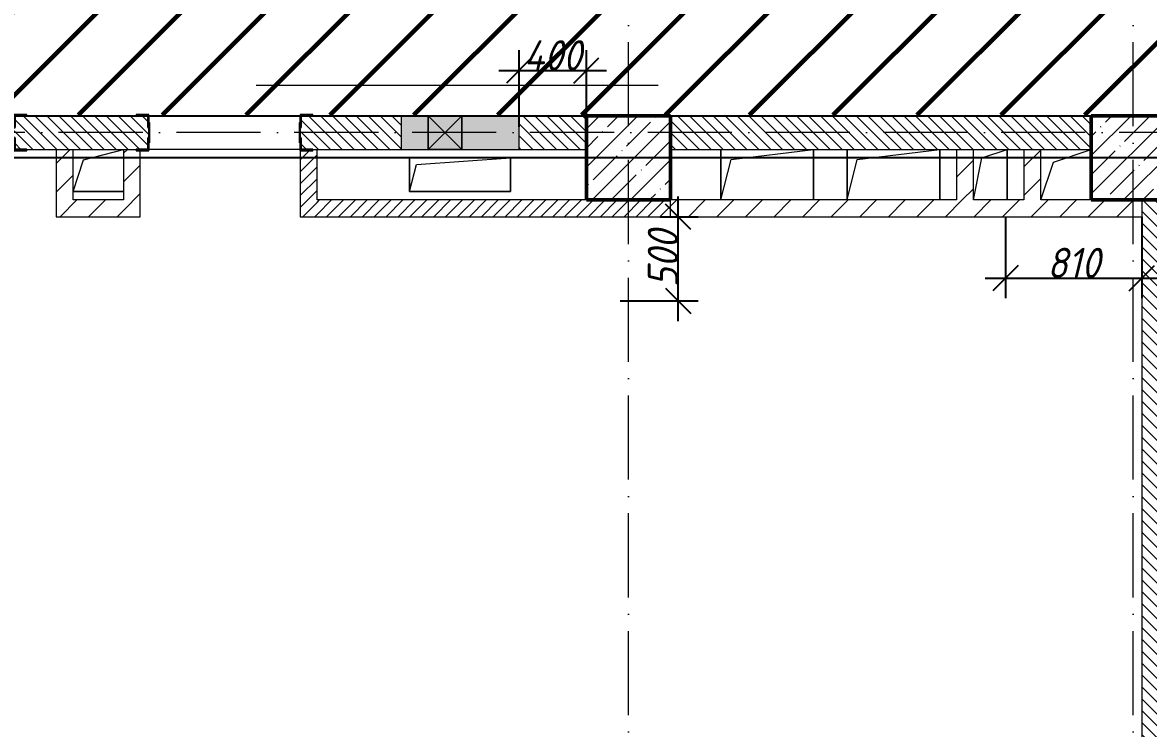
# Model space of a CAD drawing. Header units: millimetres. Extents: x -606178 to 312196, y -19338 to 632709.
# Drawn here: x -84715 to -78025, y 454233 to 458430 of the extents above; entities that cross this region are included whole.
import ezdxf

# ---------------------------------------------------------------- set-up
doc = ezdxf.new("R2010")
doc.units = ezdxf.units.MM
doc.linetypes.add('200_ШТРИХ_ш1п0_6_', pattern=[160, 100, -60])
doc.linetypes.add('50_200_ШТРИХ_1Т_ш5_п1_п1_', pattern=[700, 500, -100, 0, -100])
for name, color, linetype, lineweight in [('6.4.1) Окр пт с инж. ПТ2.16', 3, 'Continuous', 60), ('A-____-____-DIMS', 7, 'Continuous', 9), ('A-DETL-GENF-OTLN', 7, 'Continuous', 9), ('A-FLOR-____-OTLN', 7, 'Continuous', 9), ('A-GENM-____-MCUT', 7, 'Continuous', 25), ('A-GENM-____-OTLN', 7, 'Continuous', 9), ('A-GENM-____-OTLN-1', 7, 'Continuous', 25), ('A-GLAZ-____-OTLN', 7, 'Continuous', 9), ('A-WALL-____-MCUT-3', 7, 'Continuous', 9), ('A-WALL-____-PATT-1', 7, 'Continuous', 9), ('A-WALL-FNSH-MCUT-1', 7, 'Continuous', 9), ('I-WALL-____-OTLN', 7, 'Continuous', 9), ('S-COLS-____-MCUT', 7, 'Continuous', 50), ('S-COLS-____-OTLN', 7, 'Continuous', 9), ('S-GRID-____-OTLN-1', 7, '50_200_ШТРИХ_1Т_ш5_п1_п1_', 9)]:
    doc.layers.add(name, color=color, linetype=linetype, lineweight=lineweight)
doc.layers.add('A-DETL-GENF-OTLN-4', color=9, linetype='200_ШТРИХ_ш1п0_6_', lineweight=9, true_color=0x808080)
doc.layers.add('A-DETL-GENF-OTLN-5', color=7, linetype='Continuous', lineweight=5, true_color=0xc0c0c0)
doc.styles.add('ISOCPEUR_I_10', font='isocpeui.ttf', dxfattribs={"width": 0.9, "height": 180})
doc.dimstyles.new('ISO-1_8_0_9К_СРЕДНИЙ_Кладочные_3', dxfattribs={"dimscale": 304.8, "dimtxt": 179.276612, "dimasz": 0.492126, "dimexe": 0.393701, "dimexo": 0, "dimgap": 0, "dimtad": 1, "dimdec": 3, "dimrnd": 0.001, "dimdsep": 46, "dimtxsty": 'ISOCPEUR_I_10', "dimblk1": 'OBLIQUE', "dimblk2": 'OBLIQUE', "dimsah": 1, "dimcen": 0.09, "dimdle": 0.393701, "dimazin": 0, "dimtfac": 1, "dimtdec": 4, "dimtix": 1, "dimtmove": 0, "dimatfit": 3, "dimfxl": 1, "dimtvp": 1, "dimtolj": 1, "dimtzin": 0, "dimarcsym": 2})
pattern_1 = [(135, (-140714.89, 451794.26), (-35.35534, -35.35534), [])]
pattern_2 = [(45, (-140714.89, 451794.26), (-84.85281, 84.85281), [])]
pattern_3 = [(45, (-140714.89, 451794.26), (-35.35534, 35.35534), [])]

# ---------------------------------------------------------------- blocks, each defined once
blk = doc.blocks.new('BSC_Колонна _Прямоугольная - 500х500-V59-АР1_План отверстий 3 этажа в осях 1-64_А-ГГ')
at = {"layer": 'S-COLS-____-OTLN'}
h = blk.add_hatch(dxfattribs=at)
h.set_pattern_fill('FP_96', color=256, style=0, pattern_type=2)
h.set_pattern_definition([(45, (-59600, -5831.04), (-114.04925, 114.04925), []), (45, (-59485.95, -5831.04), (-114.04925, 114.04925), [201.613, -40.323, 3.353, -36.97])])
h.paths.add_polyline_path([(-250, -250), (250, -250), (250, 250), (-250, 250)], flags=0)
at = {"layer": 'S-COLS-____-MCUT'}
for p, q in [((250, 250), (-250, 250)), ((-250, 250), (-250, -250)), ((250, -250), (250, 250)), ((-250, -250), (250, -250))]:
    blk.add_line(p, q, dxfattribs=at)
blk = doc.blocks.new('BSC_Колонна _Прямоугольная - 500х500-V111-АР1_План отверстий 3 этажа в осях 1-64_А-ГГ')
at = {"layer": 'S-COLS-____-OTLN'}
h = blk.add_hatch(dxfattribs=at)
h.set_pattern_fill('FP_134', color=256, style=0, pattern_type=2)
h.set_pattern_definition([(45, (-62600, -5831.04), (-114.04925, 114.04925), []), (45, (-62485.95, -5831.04), (-114.04925, 114.04925), [201.613, -40.323, 3.353, -36.97])])
h.paths.add_polyline_path([(-250, -250), (250, -250), (250, 250), (-250, 250)], flags=0)
at = {"layer": 'S-COLS-____-MCUT'}
for p, q in [((250, 250), (-250, 250)), ((-250, 250), (-250, -250)), ((250, -250), (250, 250)), ((-250, -250), (250, -250))]:
    blk.add_line(p, q, dxfattribs=at)
blk = doc.blocks.new('154_Стойка_СКБ_Уголок - СМ-2480_200-28346303-АР1_План отверстий 3 этажа в осях 1-64_А-ГГ')
at = {"layer": 'A-GENM-____-MCUT'}
for p, q in [((125, 156), (125, 81)), ((200, 156), (125, 156)), ((131, 81), (131, 150)), ((131, 150), (200, 150)), ((200, 150), (200, 156)), ((125, 81), (131, 81)), ((131, 19), (125, 19)), ((125, 19), (125, -56)), ((131, -50), (131, 19)), ((125, -56), (200, -56)), ((200, -50), (131, -50)), ((200, -56), (200, -50))]:
    blk.add_line(p, q, dxfattribs=at)
blk = doc.blocks.new('Стойка_Влож_Полоса боковая - Полоса-28213942-АР1_План отверстий 3 этажа в осях 1-64_А-ГГ')
at = {"layer": 'A-GENM-____-OTLN'}
for p, q in [((-5, 60), (0, 60)), ((-5, -60), (-5, 60)), ((0, 31), (0, -31)), ((0, -60), (-5, -60))]:
    blk.add_line(p, q, dxfattribs=at)
blk = doc.blocks.new('AR_Отверстие Ниша - Лючок-36918090-АР1_План отверстий 3 этажа в осях 1-64_А-ГГ')
at = {"layer": 'A-GLAZ-____-OTLN'}
h = blk.add_hatch(color=256, dxfattribs=at)
h.paths.add_polyline_path([(287.4, 100), (190, 100), (190, -100), (350, -100), (350, 100)], flags=0)
h.paths.add_polyline_path([(-350, 100), (-350, -100), (-10, -100), (-10, 100)], flags=0)
for p, q in [((-10, 100), (-350, 100)), ((-350, 100), (-350, -100)), ((350, 100), (190, 100)), ((350, -100), (350, 100)), ((-350, -100), (-10, -100)), ((190, -100), (350, -100))]:
    blk.add_line(p, q, dxfattribs=at)
blk = doc.blocks.new('AR_Отверстие прямоугольное _в стене_ - AR_Отверстие прямоугольное _в стене__ВК-32401325-АР1_План отверстий 3 этажа в осях 1-64_А-ГГ')
at = {"layer": 'A-GLAZ-____-OTLN'}
blk.add_hatch(color=256, dxfattribs=at).paths.add_polyline_path([(100, 100), (-100, 100), (-100, -100), (100, -100), (100, 86.8)], flags=0)
at = {"layer": 'A-DETL-GENF-OTLN'}
for p, q in [((-100, -100), (-100, 100)), ((-100, 100), (100, 100)), ((100, 100), (-100, -100)), ((-100, 100), (100, -100)), ((100, 100), (-100, 100)), ((-100, 100), (-100, -100)), ((100, 100), (100, -100)), ((100, -100), (100, 100)), ((100, -100), (-100, -100)), ((-100, -100), (100, -100))]:
    blk.add_line(p, q, dxfattribs=at)
blk = doc.blocks.new('AR_Отверстие прямоугольное _в плите_ - AR_Отверстие прямоугольное _в плите_-30459197-АР1_План отверстий 3 этажа в осях 1-64_А-ГГ')
at = {"layer": 'A-GENM-____-OTLN'}
for p, q in [((300, 100), (-300, 100)), ((-300, 100), (-300, -100)), ((-260, 60), (300, 100)), ((300, -100), (300, 100)), ((-300, -100), (-260, 60)), ((-300, -100), (300, -100))]:
    blk.add_line(p, q, dxfattribs=at)
blk = doc.blocks.new('AR_Отверстие прямоугольное _в плите_ - AR_Отверстие прямоугольное _в плите_-V192-АР1_План отверстий 3 этажа в осях 1-64_А-ГГ')
at = {"layer": 'A-GENM-____-OTLN'}
for p, q in [((-50, 100), (100, 150)), ((100, -150), (100, 150)), ((-100, -150), (-50, 100))]:
    blk.add_line(p, q, dxfattribs=at)
blk = doc.blocks.new('AR_Отверстие прямоугольное _в плите_ - AR_Отверстие прямоугольное _в плите_-30459338-АР1_План отверстий 3 этажа в осях 1-64_А-ГГ')
at = {"layer": 'A-GENM-____-OTLN'}
for p, q in [((-75, 75), (150, 150)), ((-150, -150), (-75, 75))]:
    blk.add_line(p, q, dxfattribs=at)
blk = doc.blocks.new('AR_Отверстие прямоугольное _в плите_ - AR_Отверстие прямоугольное _в плите_-V197-АР1_План отверстий 3 этажа в осях 1-64_А-ГГ')
at = {"layer": 'A-GENM-____-OTLN'}
for p, q in [((-87.5, 62.5), (150, 125)), ((-150, -125), (-87.5, 62.5)), ((-150, -125), (150, -125))]:
    blk.add_line(p, q, dxfattribs=at)
blk = doc.blocks.new('AR_Отверстие прямоугольное _в плите_ - AR_Отверстие прямоугольное _в плите_-30552596-АР1_План отверстий 3 этажа в осях 1-64_А-ГГ')
at = {"layer": 'A-GENM-____-OTLN'}
for p, q in [((-275, 150), (-275, -150)), ((-215, 90), (275, 150)), ((275, -150), (275, 150)), ((-275, -150), (-215, 90))]:
    blk.add_line(p, q, dxfattribs=at)
blk = doc.blocks.new('DET_L_Имитация разреза_ISO2-5 - Низ-29858693-АР1_План отверстий 3 этажа в осях 1-64_А-ГГ')
at = {"layer": 'A-DETL-GENF-OTLN-5'}
blk.add_line((143.1, 0), (2531.9, 0), dxfattribs=at)
blk = doc.blocks.new('_Oblique')
at = {"color": 0, "linetype": 'ByBlock', "lineweight": -2}
blk.add_line((-0.5, -0.5), (0.5, 0.5), dxfattribs=at)
blk = doc.blocks.new('*D5026')
at = {"layer": 'A-____-____-DIMS', "color": 0, "lineweight": -2, "transparency": 16777216}
for p, q in [((-81764.9, 457809.9), (-81764.9, 458264.7)), ((-81364.9, 457875.3), (-81364.9, 458264.7)), ((-81884.9, 458144.7), (-81244.9, 458144.7))]:
    blk.add_line(p, q, dxfattribs=at)
at = {"layer": 'Defpoints', "color": 0, "transparency": 16777216}
for p in [(-81364.9, 458144.7), (-81364.9, 457875.3), (-81764.9, 457809.9)]:
    blk.add_point(p, dxfattribs=at)
at = {"layer": 'A-____-____-DIMS', "color": 0, "lineweight": -2, "transparency": 16777216, "xscale": 150, "yscale": 150, "zscale": 150, "rotation": 180}
blk.add_blockref('_Oblique', (-81764.9, 458144.7), dxfattribs=at)
at = {"layer": 'A-____-____-DIMS', "color": 0, "lineweight": -2, "transparency": 16777216, "xscale": 150, "yscale": 150, "zscale": 150}
blk.add_blockref('_Oblique', (-81364.9, 458144.7), dxfattribs=at)
at = {"layer": 'A-____-____-DIMS', "color": 0, "transparency": 16777216, "insert": (-81564.9, 458234.7), "char_height": 180, "width": 426.127, "attachment_point": 5, "style": 'ISOCPEUR_I_10'}
blk.add_mtext('\\A1;400', dxfattribs=at)
blk = doc.blocks.new('*D5148')
at = {"layer": 'A-____-____-DIMS', "color": 0, "lineweight": -2, "transparency": 16777216}
for p, q in [((-80819.9, 456655.3), (-80819.9, 457395.3)), ((-80925.9, 457275.3), (-80699.9, 457275.3)), ((-81164.9, 456775.3), (-80699.9, 456775.3))]:
    blk.add_line(p, q, dxfattribs=at)
at = {"layer": 'Defpoints', "color": 0, "transparency": 16777216}
for p in [(-80925.9, 457275.3), (-80819.9, 457275.3), (-81164.9, 456775.3)]:
    blk.add_point(p, dxfattribs=at)
at = {"layer": 'A-____-____-DIMS', "color": 0, "lineweight": -2, "transparency": 16777216, "xscale": 150, "yscale": 150, "zscale": 150}
for p, rotation in [((-80819.9, 457275.3), 90), ((-80819.9, 456775.3), 270)]:
    blk.add_blockref('_Oblique', p, dxfattribs=dict(at, rotation=rotation))
at = {"layer": 'A-____-____-DIMS', "color": 0, "transparency": 16777216, "insert": (-80909.9, 457025.3), "char_height": 180, "width": 409.578, "attachment_point": 5, "rotation": 90, "style": 'ISOCPEUR_I_10'}
blk.add_mtext('\\A1;500', dxfattribs=at)
blk = doc.blocks.new('*D5149')
at = {"layer": 'A-____-____-DIMS', "color": 0, "lineweight": -2, "transparency": 16777216}
for p, q in [((-78874.9, 457275.3), (-78874.9, 456790.7)), ((-78064.9, 457275.3), (-78064.9, 456790.7)), ((-78994.9, 456910.7), (-77944.9, 456910.7))]:
    blk.add_line(p, q, dxfattribs=at)
at = {"layer": 'Defpoints', "color": 0, "transparency": 16777216}
for p in [(-78874.9, 457275.3), (-78064.9, 457275.3), (-78064.9, 456910.7)]:
    blk.add_point(p, dxfattribs=at)
at = {"layer": 'A-____-____-DIMS', "color": 0, "lineweight": -2, "transparency": 16777216, "xscale": 150, "yscale": 150, "zscale": 150, "rotation": 180}
blk.add_blockref('_Oblique', (-78874.9, 456910.7), dxfattribs=at)
at = {"layer": 'A-____-____-DIMS', "color": 0, "lineweight": -2, "transparency": 16777216, "xscale": 150, "yscale": 150, "zscale": 150}
blk.add_blockref('_Oblique', (-78064.9, 456910.7), dxfattribs=at)
at = {"layer": 'A-____-____-DIMS', "color": 0, "transparency": 16777216, "insert": (-78469.9, 457000.7), "char_height": 180, "width": 368.207, "attachment_point": 5, "style": 'ISOCPEUR_I_10'}
blk.add_mtext('\\A1;810', dxfattribs=at)

msp = doc.modelspace()

# ---------------------------------------------------------------- hatches: boundary and pattern name
at = {"layer": '6.4.1) Окр пт с инж. ПТ2.16'}
h = msp.add_hatch(dxfattribs=at)
h.set_pattern_fill('ANSI31', color=256, scale=111)
h.paths.add_polyline_path([(-102414.891, 460775.3011), (-102914.891, 460775.3011), (-102914.891, 461025.3011), (-104714.891, 461025.3011), (-104714.891, 461019.3011), (-104789.891, 461019.3011), (-105214.891, 461023.3811), (-105214.891, 460925.3011), (-105414.891, 460925.3011), (-105414.891, 460775.3011), (-105914.891, 460775.3011), (-105914.891, 461025.3011), (-107714.891, 461025.3011), (-107714.891, 461019.3011), (-107789.891, 461019.3011), (-108839.891, 461025.3011), (-108839.891, 461019.3011), (-108914.891, 461019.3011), (-110714.891, 461025.3011), (-110714.891, 461019.3011), (-110789.891, 461019.3011), (-111414.891, 461025.3011), (-111414.891, 460775.3011), (-111914.891, 460775.3011), (-111914.891, 461025.3011), (-113714.891, 461025.3011), (-113714.891, 461019.3011), (-113789.891, 461019.3011), (-114214.891, 461023.3811), (-114214.891, 460925.3011), (-114414.891, 460925.3011), (-114414.891, 460775.3011), (-114914.891, 460775.3011), (-114914.891, 461025.3011), (-121964.891, 461025.3011), (-123114.891, 461025.3011), (-123114.891, 461275.3011), (-125679.3407, 461275.3011, -0.683488624), (-125772.5126, 461275.3011), (-131114.891, 461275.3011), (-131114.891, 461025.3011), (-135114.891, 461025.3011), (-142664.891, 461025.3011), (-142664.891, 460775.3011), (-142914.891, 460775.3011), (-142914.891, 460450.3011), (-142908.891, 460450.3011), (-142908.891, 460375.3011), (-142914.891, 458575.3011), (-142908.891, 458575.3011), (-142908.891, 458500.3011), (-142911.691, 458325.3011), (-142814.891, 458325.3011), (-142814.891, 458125.3011), (-142664.891, 458125.3011), (-142664.891, 457875.3011), (-134889.891, 457875.3011), (-134889.891, 457881.3011), (-134814.891, 457881.3011), (-133664.891, 457881.2181), (-133664.891, 457881.3011), (-133589.891, 457881.3011), (-132139.891, 457881.1949), (-132139.891, 457881.3011), (-132064.891, 457881.3011), (-130914.891, 457881.2153), (-130914.891, 457881.3011), (-130839.891, 457881.3011), (-129789.891, 457881.2215), (-129789.891, 457881.3011), (-129714.891, 457881.3011), (-128714.891, 457881.2242), (-128714.891, 457881.3011), (-128639.891, 457881.3011), (-128039.891, 457881.2543), (-128039.891, 457881.3011), (-127964.891, 457881.3011), (-126814.891, 457881.2106), (-126814.891, 457881.3011), (-126739.891, 457881.3011), (-121714.891, 457880.8993), (-121714.891, 457881.3011), (-121639.891, 457881.3011), (-117089.891, 457880.9107), (-117089.891, 457881.3011), (-117014.891, 457881.3011), (-115314.891, 457881.1449), (-115314.891, 457881.3011), (-115239.891, 457881.3011), (-111389.891, 457880.9375), (-111389.891, 457881.3011), (-111236.891, 457881.3011), (-111224.891, 457875.3011), (-110824.891, 457875.3011), (-110614.891, 457875.3011), (-110614.891, 457881.3011), (-110539.891, 457881.3011), (-110389.891, 457881.2858), (-110389.891, 457881.3011), (-110314.891, 457881.3011), (-109614.891, 457881.2295), (-109614.891, 457881.3011), (-109539.891, 457881.3011), (-107739.891, 457881.1144), (-107739.891, 457881.3011), (-107664.891, 457881.3011), (-106514.891, 457881.1778), (-106514.891, 457881.3011), (-106439.891, 457881.3011), (-102414.891, 457880.8598)])
h.paths.add_polyline_path([(-68864.891, 460775.3011), (-69364.891, 460775.3011), (-69364.891, 461025.3011), (-71864.891, 461025.3011), (-71864.891, 460775.3011), (-72364.891, 460775.3011), (-72364.891, 460925.3011), (-72564.891, 460925.3011), (-72539.891, 461000.3011), (-72364.891, 461025.3011), (-72364.891, 461275.3011), (-72708.891, 461275.3011), (-72708.891, 461206.3011), (-72714.891, 461094.3011), (-72714.891, 461275.3011), (-77864.891, 461275.3011), (-77864.891, 460996.7297), (-77664.891, 461025.3011), (-77664.891, 460925.3011), (-77864.891, 460925.3011), (-77864.891, 460775.3011), (-78364.891, 460775.3011), (-78364.891, 460925.3011), (-78564.891, 460925.3011), (-78564.891, 461025.3011), (-80514.891, 461025.3011), (-80514.891, 461019.3011), (-80589.891, 461019.3011), (-80864.891, 461025.3011), (-80864.891, 460775.3011), (-81364.891, 460775.3011), (-81364.891, 461025.3011), (-81639.891, 461025.3011), (-81639.891, 461019.3011), (-81714.891, 461019.3011), (-81714.891, 461025.3011), (-83514.891, 461025.3011), (-83514.891, 461019.3011), (-83589.891, 461019.3011), (-84639.891, 461025.3011), (-84639.891, 461019.3011), (-84714.891, 461019.3011), (-86514.891, 461025.3011), (-86514.891, 461019.3011), (-86664.891, 461019.3011), (-86664.891, 460925.3011), (-86864.891, 460925.3011), (-86864.891, 460775.3011), (-87364.891, 460775.3011), (-87364.891, 460925.3011), (-87564.891, 460925.3011), (-87539.891, 461000.3011), (-87364.891, 461025.3011), (-87364.891, 461275.3011), (-87708.891, 461275.3011), (-87708.891, 461206.3011), (-87714.891, 461094.3011), (-87714.891, 461275.3011), (-89514.891, 461275.3011), (-89514.891, 461206.3011), (-89514.891, 461094.3011), (-89514.891, 461019.3011), (-89589.891, 461019.3011), (-89864.891, 461025.3011), (-89864.891, 460775.3011), (-90364.891, 460775.3011), (-90364.891, 460925.3011), (-90564.891, 460925.3011), (-90539.891, 461000.3011), (-90364.891, 461025.3011), (-90364.891, 461275.3011), (-90708.891, 461275.3011), (-90708.891, 461206.3011), (-90714.891, 461094.3011), (-90714.891, 461275.3011), (-92514.891, 461275.3011), (-92514.891, 461206.3011), (-92514.891, 461094.3011), (-92514.891, 461019.3011), (-92589.891, 461019.3011), (-93639.891, 461025.3011), (-93639.891, 461019.3011), (-93714.891, 461019.3011), (-93714.891, 461025.3011), (-95514.891, 461025.3011), (-95514.891, 461019.3011), (-95664.891, 461019.3011), (-95664.891, 460925.3011), (-95864.891, 460925.3011), (-95864.891, 460775.3011), (-96364.891, 460775.3011), (-96364.891, 460925.3011), (-96564.891, 460925.3011), (-96539.891, 461000.3011), (-96364.891, 461025.3011), (-96364.891, 461275.3011), (-96708.891, 461275.3011), (-96708.891, 461206.3011), (-96714.891, 461094.3011), (-96714.891, 461275.3011), (-98514.891, 461275.3011), (-98514.891, 461206.3011), (-98514.891, 461094.3011), (-98514.891, 461019.3011), (-98589.891, 461019.3011), (-98864.891, 461025.3011), (-98864.891, 460775.3011), (-99364.891, 460775.3011), (-99364.891, 460925.3011), (-99564.891, 460925.3011), (-99539.891, 461000.3011), (-99364.891, 461025.3011), (-99364.891, 461275.3011), (-99708.891, 461275.3011), (-99708.891, 461206.3011), (-99714.891, 461094.3011), (-99714.891, 461275.3011), (-101514.891, 461275.3011), (-101514.891, 461206.3011), (-101514.891, 461094.3011), (-101514.891, 461019.3011), (-101589.891, 461019.3011), (-101864.891, 461025.3011), (-101864.891, 460775.3011), (-102364.891, 460775.3011), (-102364.891, 457875.3011), (-98339.891, 457875.3011), (-98339.891, 457881.3011), (-98264.891, 457881.3011), (-96564.891, 457881.082), (-96564.891, 457881.3011), (-96489.891, 457881.3011), (-95164.891, 457881.1236), (-95164.891, 457881.3011), (-95089.891, 457881.3011), (-94989.891, 457881.2873), (-94989.891, 457881.3011), (-94914.891, 457881.3011), (-93114.891, 457881.0511), (-93114.891, 457881.3011), (-93039.891, 457881.3011), (-86539.891, 457880.3574), (-86539.891, 457881.3011), (-86464.891, 457881.3011), (-84764.891, 457881.0076), (-84764.891, 457881.3011), (-84689.891, 457881.3011), (-84039.891, 457881.1829), (-84039.891, 457881.3011), (-83964.891, 457881.3011), (-83064.891, 457881.1337), (-83064.891, 457881.3011), (-82989.891, 457881.3011), (-77539.891, 457880.2556), (-77539.891, 457881.3011), (-77464.891, 457881.3011), (-75764.891, 457880.905), (-75764.891, 457881.3011), (-75689.891, 457881.3011), (-71739.891, 457880.3126), (-71739.891, 457881.3011), (-71664.891, 457881.3011), (-70764.891, 457881.0305), (-70764.891, 457881.3011), (-70689.891, 457881.3011), (-68864.891, 457880.7241)])
h.paths.add_polyline_path([(-99708.891, 461025.3011), (-99639.891, 461025.3011), (-99639.891, 461019.3011), (-99708.891, 461019.3011)], flags=16)
h.paths.add_polyline_path([(-96708.891, 461025.3011), (-96639.891, 461025.3011), (-96639.891, 461019.3011), (-96708.891, 461019.3011)], flags=16)
h.paths.add_polyline_path([(-90708.891, 461025.3011), (-90639.891, 461025.3011), (-90639.891, 461019.3011), (-90708.891, 461019.3011)], flags=16)
h.paths.add_polyline_path([(-87708.891, 461025.3011), (-87639.891, 461025.3011), (-87639.891, 461019.3011), (-87708.891, 461019.3011)], flags=16)
h.paths.add_polyline_path([(-72708.891, 461025.3011), (-72639.891, 461025.3011), (-72639.891, 461019.3011), (-72708.891, 461019.3011)], flags=16)
h.paths.add_polyline_path([(-51664.891, 460775.3011), (-53919.891, 460775.3011), (-53919.891, 460769.3011), (-53994.891, 460769.3011), (-53994.891, 460775.3011), (-55144.891, 460775.3011), (-55144.891, 460769.3011), (-55219.891, 460769.3011), (-60489.891, 460775.3011), (-60489.891, 460769.3011), (-60564.891, 460769.3011), (-61714.891, 460775.3011), (-61714.891, 460769.3011), (-61789.891, 460769.3011), (-62714.891, 460775.3011), (-63214.891, 460775.3011), (-64289.891, 460775.3011), (-64289.891, 460769.3011), (-64364.891, 460769.3011), (-64364.891, 460775.3011), (-65514.891, 460775.3011), (-65514.891, 460769.3011), (-65589.891, 460769.3011), (-65714.891, 460775.3011), (-66214.891, 460775.3011), (-66214.891, 461025.3011), (-68314.891, 461025.3011), (-68314.891, 460775.3011), (-68814.891, 460775.3011), (-68814.891, 457875.3011), (-68314.891, 457875.3011), (-67989.891, 457875.3011), (-67989.891, 457881.3011), (-67914.891, 457881.3011), (-66214.891, 457880.6715), (-66214.891, 457881.3011), (-66139.891, 457881.3011), (-62489.891, 457879.7829), (-62489.891, 457881.3011), (-62414.891, 457881.3011), (-61714.891, 457880.9086), (-61714.891, 457881.3011), (-61639.891, 457881.3011), (-61489.891, 457881.2104), (-61489.891, 457881.3011), (-61414.891, 457881.3011), (-60714.891, 457880.8681), (-60714.891, 457881.3011), (-60639.891, 457881.3011), (-60489.891, 457881.2003), (-60489.891, 457881.3011), (-60414.891, 457881.3011), (-51714.891, 457875.3011), (-51664.891, 457875.3011), (-51664.891, 458575.3011)])
at = {"layer": 'A-WALL-____-PATT-1'}
h = msp.add_hatch(dxfattribs=at)
h.set_pattern_fill('FP_6', color=256, style=0, pattern_type=2)
h.set_pattern_definition(pattern_1)
h.paths.add_polyline_path([(-81364.891, 457675.3011), (-81364.891, 457875.3011), (-81764.891, 457875.3011), (-81764.891, 457675.3011)], flags=0)
h.paths.add_polyline_path([(-84689.891, 457675.3011), (-83970.891, 457675.3011), (-83970.891, 457744.3011), (-83964.891, 457744.3011), (-83964.891, 457806.3011), (-83970.891, 457806.3011), (-83970.891, 457875.3011), (-84758.891, 457875.3011), (-84758.891, 457806.3011), (-84764.891, 457806.3011), (-84764.891, 457744.3011), (-84758.891, 457744.3011), (-84758.891, 457675.3011)], flags=0)
h.paths.add_polyline_path([(-82464.891, 457675.3011), (-82464.891, 457875.3011), (-83058.891, 457875.3011), (-83058.891, 457806.3011), (-83064.891, 457806.3011), (-83064.891, 457744.3011), (-83058.891, 457744.3011), (-83058.891, 457675.3011), (-82989.891, 457675.3011)], flags=0)
h.paths.add_polyline_path([(-86470.891, 457675.3011), (-86470.891, 457744.3011), (-86464.891, 457744.3011), (-86464.891, 457806.3011), (-86470.891, 457806.3011), (-86470.891, 457875.3011), (-86864.891, 457875.3011), (-86864.891, 457675.3011), (-86539.891, 457675.3011)], flags=0)
h = msp.add_hatch(dxfattribs=at)
h.set_pattern_fill('FP_6', color=256, style=0, pattern_type=2)
h.set_pattern_definition(pattern_1)
h.paths.add_polyline_path([(-78364.891, 457675.3011), (-78364.891, 457875.3011), (-80864.891, 457875.3011), (-80864.891, 457675.3011), (-78867.3178, 457675.3011)], flags=0)
h = msp.add_hatch(dxfattribs=at)
h.set_pattern_fill('FP_4', color=256, style=0, pattern_type=2)
h.set_pattern_definition(pattern_2)
h.paths.add_polyline_path([(-84414.891, 457375.3011), (-84414.891, 457675.3011), (-84514.891, 457675.3011), (-84514.891, 457375.3011)], flags=0)
h = msp.add_hatch(dxfattribs=at)
h.set_pattern_fill('FP_4', color=256, style=0, pattern_type=2)
h.set_pattern_definition(pattern_2)
h.paths.add_polyline_path([(-84014.891, 457275.3011), (-84014.891, 457669.3011), (-84039.891, 457669.3011), (-84039.891, 457675.3011), (-84114.891, 457675.3011), (-84114.891, 457275.3011)], flags=0)
h = msp.add_hatch(dxfattribs=at)
h.set_pattern_fill('FP_5', color=256, style=0, pattern_type=2)
h.set_pattern_definition(pattern_3)
h.paths.add_polyline_path([(-82964.891, 457275.3011), (-82964.891, 457675.3011), (-82989.891, 457675.3011), (-82989.891, 457669.3011), (-83064.891, 457669.3011), (-83064.891, 457275.3011)], flags=0)
h = msp.add_hatch(dxfattribs=at)
h.set_pattern_fill('FP_4', color=256, style=0, pattern_type=2)
h.set_pattern_definition(pattern_2)
h.paths.add_polyline_path([(-79064.891, 457375.3011), (-79064.891, 457675.3011), (-79164.891, 457675.3011), (-79164.891, 457375.3011)], flags=0)
h = msp.add_hatch(dxfattribs=at)
h.set_pattern_fill('FP_4', color=256, style=0, pattern_type=2)
h.set_pattern_definition(pattern_2)
h.paths.add_polyline_path([(-78664.891, 457375.3011), (-78664.891, 457675.3011), (-78764.891, 457675.3011), (-78764.891, 457375.3011)], flags=0)
h = msp.add_hatch(dxfattribs=at)
h.set_pattern_fill('FP_4', color=256, style=0, pattern_type=2)
h.set_pattern_definition(pattern_2)
h.paths.add_polyline_path([(-84114.891, 457275.3011), (-84114.891, 457375.3011), (-84514.891, 457375.3011), (-84514.891, 457275.3011), (-84169.7107, 457275.3011)], flags=0)
h = msp.add_hatch(dxfattribs=at)
h.set_pattern_fill('FP_5', color=256, style=0, pattern_type=2)
h.set_pattern_definition(pattern_3)
h.paths.add_polyline_path([(-82964.891, 457275.3011), (-80864.891, 457275.3011), (-80864.891, 457375.3011), (-82964.891, 457375.3011)], flags=0)
h = msp.add_hatch(dxfattribs=at)
h.set_pattern_fill('FP_4', color=256, style=0, pattern_type=2)
h.set_pattern_definition(pattern_2)
h.paths.add_polyline_path([(-78064.891, 457275.3011), (-78064.891, 457375.3011), (-80864.891, 457375.3011), (-80864.891, 457275.3011), (-78867.3178, 457275.3011)], flags=0)
h = msp.add_hatch(dxfattribs=at)
h.set_pattern_fill('FP_6', color=256, style=0, pattern_type=2)
h.set_pattern_definition(pattern_1)
h.paths.add_polyline_path([(-77864.891, 450375.3011), (-77864.891, 457375.3011), (-78064.891, 457375.3011), (-78064.891, 450375.3011), (-77983.5857, 450375.3011)], flags=0)

# ---------------------------------------------------------------- linework, layer by layer
msp.add_lwpolyline([(-51714.891, 457625.3011), (-142664.891, 457625.3011), (-142664.891, 457875.3011), (-51714.891, 457875.3011)], close=True)
at = {"layer": 'A-FLOR-____-OTLN'}
for p, q in [((-80564.891, 457375.3011), (-80564.891, 457675.3011)), ((-80014.891, 457675.3011), (-80014.891, 457375.3011)), ((-79814.891, 457375.3011), (-79814.891, 457675.3011)), ((-79264.891, 457675.3011), (-79264.891, 457375.3011)), ((-78864.891, 457675.3011), (-78864.891, 457375.3011)), ((-82414.891, 457625.3011), (-81814.891, 457625.3011)), ((-82414.891, 457425.3011), (-82414.891, 457625.3011)), ((-81814.891, 457625.3011), (-81814.891, 457425.3011)), ((-84114.891, 457425.3011), (-84414.891, 457425.3011)), ((-81814.891, 457425.3011), (-82414.891, 457425.3011))]:
    msp.add_line(p, q, dxfattribs=at)
at = {"layer": 'A-WALL-____-MCUT-3'}
for p, q in [((-84039.891, 457875.3011), (-84689.891, 457875.3011)), ((-82464.891, 457875.3011), (-82989.891, 457875.3011)), ((-81364.891, 457875.3011), (-81764.891, 457875.3011)), ((-78364.891, 457875.3011), (-80864.891, 457875.3011)), ((-84689.891, 457675.3011), (-84039.891, 457675.3011)), ((-82989.891, 457675.3011), (-82464.891, 457675.3011)), ((-81764.891, 457675.3011), (-81364.891, 457675.3011)), ((-80864.891, 457675.3011), (-78364.891, 457675.3011)), ((-78064.891, 457375.3011), (-78064.891, 450375.3011))]:
    msp.add_line(p, q, dxfattribs=at)
at = {"layer": 'A-WALL-FNSH-MCUT-1'}
for p, q in [((-84514.891, 457675.3011), (-84514.891, 457275.3011)), ((-84414.891, 457375.3011), (-84414.891, 457675.3011)), ((-84114.891, 457675.3011), (-84114.891, 457375.3011)), ((-84014.891, 457275.3011), (-84014.891, 457669.3011)), ((-83064.891, 457669.3011), (-83064.891, 457275.3011)), ((-82964.891, 457375.3011), (-82964.891, 457675.3011)), ((-79164.891, 457675.3011), (-79164.891, 457375.3011)), ((-79064.891, 457375.3011), (-79064.891, 457675.3011)), ((-78764.891, 457675.3011), (-78764.891, 457375.3011)), ((-78664.891, 457375.3011), (-78664.891, 457675.3011)), ((-84114.891, 457375.3011), (-84414.891, 457375.3011)), ((-81364.891, 457375.3011), (-82964.891, 457375.3011)), ((-80864.891, 457275.3011), (-80864.891, 457375.3011)), ((-79164.891, 457375.3011), (-80864.891, 457375.3011)), ((-78764.891, 457375.3011), (-79064.891, 457375.3011)), ((-78364.891, 457375.3011), (-78664.891, 457375.3011)), ((-84514.891, 457275.3011), (-84014.891, 457275.3011)), ((-83064.891, 457275.3011), (-78064.891, 457275.3011))]:
    msp.add_line(p, q, dxfattribs=at)
at = {"layer": 'I-WALL-____-OTLN'}
for p, q in [((-83964.891, 457875.3011), (-83934.891, 457875.3011)), ((-83094.891, 457875.3011), (-83064.891, 457875.3011)), ((-83064.891, 457675.3011), (-83964.891, 457675.3011))]:
    msp.add_line(p, q, dxfattribs=at)
at = {"layer": 'S-GRID-____-OTLN-1'}
for p, q in [((-81114.891, 447311.6528), (-81114.891, 461944.7985)), ((-78114.891, 447311.6528), (-78114.891, 461944.7985)), ((-50396.1037, 457775.3011), (-145383.6612, 457775.3011))]:
    msp.add_line(p, q, dxfattribs=at)

# ---------------------------------------------------------------- block references
at = {"layer": 'A-DETL-GENF-OTLN-4', "rotation": 180}
msp.add_blockref('DET_L_Имитация разреза_ISO2-5 - Низ-29858693-АР1_План отверстий 3 этажа в осях 1-64_А-ГГ', (-80795.3352, 458055.3011), dxfattribs=at)
at = {"layer": 'A-GENM-____-OTLN', "rotation": 180}
msp.add_blockref('Стойка_Влож_Полоса боковая - Полоса-28213942-АР1_План отверстий 3 этажа в осях 1-64_А-ГГ', (-83964.891, 457775.3011), dxfattribs=at)
at = {"layer": 'A-GENM-____-OTLN'}
for name, p in [('Стойка_Влож_Полоса боковая - Полоса-28213942-АР1_План отверстий 3 этажа в осях 1-64_А-ГГ', (-83064.891, 457775.3011)), ('AR_Отверстие прямоугольное _в плите_ - AR_Отверстие прямоугольное _в плите_-V197-АР1_План отверстий 3 этажа в осях 1-64_А-ГГ', (-84264.891, 457550.3011)), ('AR_Отверстие прямоугольное _в плите_ - AR_Отверстие прямоугольное _в плите_-30552596-АР1_План отверстий 3 этажа в осях 1-64_А-ГГ', (-80289.891, 457525.3011)), ('AR_Отверстие прямоугольное _в плите_ - AR_Отверстие прямоугольное _в плите_-30552596-АР1_План отверстий 3 этажа в осях 1-64_А-ГГ', (-79539.891, 457525.3011)), ('AR_Отверстие прямоугольное _в плите_ - AR_Отверстие прямоугольное _в плите_-V192-АР1_План отверстий 3 этажа в осях 1-64_А-ГГ', (-78964.891, 457525.3011)), ('AR_Отверстие прямоугольное _в плите_ - AR_Отверстие прямоугольное _в плите_-30459338-АР1_План отверстий 3 этажа в осях 1-64_А-ГГ', (-78514.891, 457525.3011)), ('AR_Отверстие прямоугольное _в плите_ - AR_Отверстие прямоугольное _в плите_-30459197-АР1_План отверстий 3 этажа в осях 1-64_А-ГГ', (-82114.891, 457525.3011))]:
    msp.add_blockref(name, p, dxfattribs=at)
at = {"layer": 'A-GENM-____-OTLN-1'}
for p in [(-84889.891, 457725.3011), (-83189.891, 457725.3011)]:
    msp.add_blockref('154_Стойка_СКБ_Уголок - СМ-2480_200-28346303-АР1_План отверстий 3 этажа в осях 1-64_А-ГГ', p, dxfattribs=at)
at = {"layer": 'A-GENM-____-OTLN-1', "rotation": 180}
msp.add_blockref('154_Стойка_СКБ_Уголок - СМ-2480_200-28346303-АР1_План отверстий 3 этажа в осях 1-64_А-ГГ', (-83839.891, 457825.3011), dxfattribs=at)
at = {"layer": 'A-GLAZ-____-OTLN', "rotation": 180}
for name, p in [('AR_Отверстие Ниша - Лючок-36918090-АР1_План отверстий 3 этажа в осях 1-64_А-ГГ', (-82114.891, 457775.3011)), ('AR_Отверстие прямоугольное _в стене_ - AR_Отверстие прямоугольное _в стене__ВК-32401325-АР1_План отверстий 3 этажа в осях 1-64_А-ГГ', (-82204.891, 457775.3011))]:
    msp.add_blockref(name, p, dxfattribs=at)
at = {"layer": 'S-COLS-____-OTLN'}
for name, p in [('BSC_Колонна _Прямоугольная - 500х500-V59-АР1_План отверстий 3 этажа в осях 1-64_А-ГГ', (-81114.891, 457625.3011)), ('BSC_Колонна _Прямоугольная - 500х500-V111-АР1_План отверстий 3 этажа в осях 1-64_А-ГГ', (-78114.891, 457625.3011))]:
    msp.add_blockref(name, p, dxfattribs=at)

# ---------------------------------------------------------------- dimensions: what is measured, and where the dimension line sits
at = {"layer": 'A-____-____-DIMS'}
for base, p1, p2, override, picture, middle in [((-81364.891, 458144.7359), (-81764.891, 457809.8634), (-81364.891, 457875.3011), {"dimpost": '<>', "dimfxl": 405.317271}, '*D5026', (-81564.891, 458234.7359)), ((-78064.891, 456910.6952), (-78874.891, 457275.3011), (-78064.891, 457275.3011), {"dimpost": '<>', "dimfxl": 810}, '*D5149', (-78469.891, 457000.6952))]:
    dim = msp.add_linear_dim(base=base, p1=p1, p2=p2, dimstyle='ISO-1_8_0_9К_СРЕДНИЙ_Кладочные_3', override=override, dxfattribs=at)
    dim.commit()
    dim.dimension.update_dxf_attribs({"geometry": picture, "text_midpoint": middle})
dim = msp.add_linear_dim(base=(-80819.8678, 457275.3011), p1=(-81164.891, 456775.3011), p2=(-80925.9338, 457275.3011), angle=90, dimstyle='ISO-1_8_0_9К_СРЕДНИЙ_Кладочные_3', override={"dimpost": '<>', "dimfxl": 554.166524}, dxfattribs=at)
dim.commit()
dim.dimension.update_dxf_attribs({"geometry": '*D5148', "text_midpoint": (-80909.8678, 457025.3011)})

doc.saveas('drawing.dxf')
